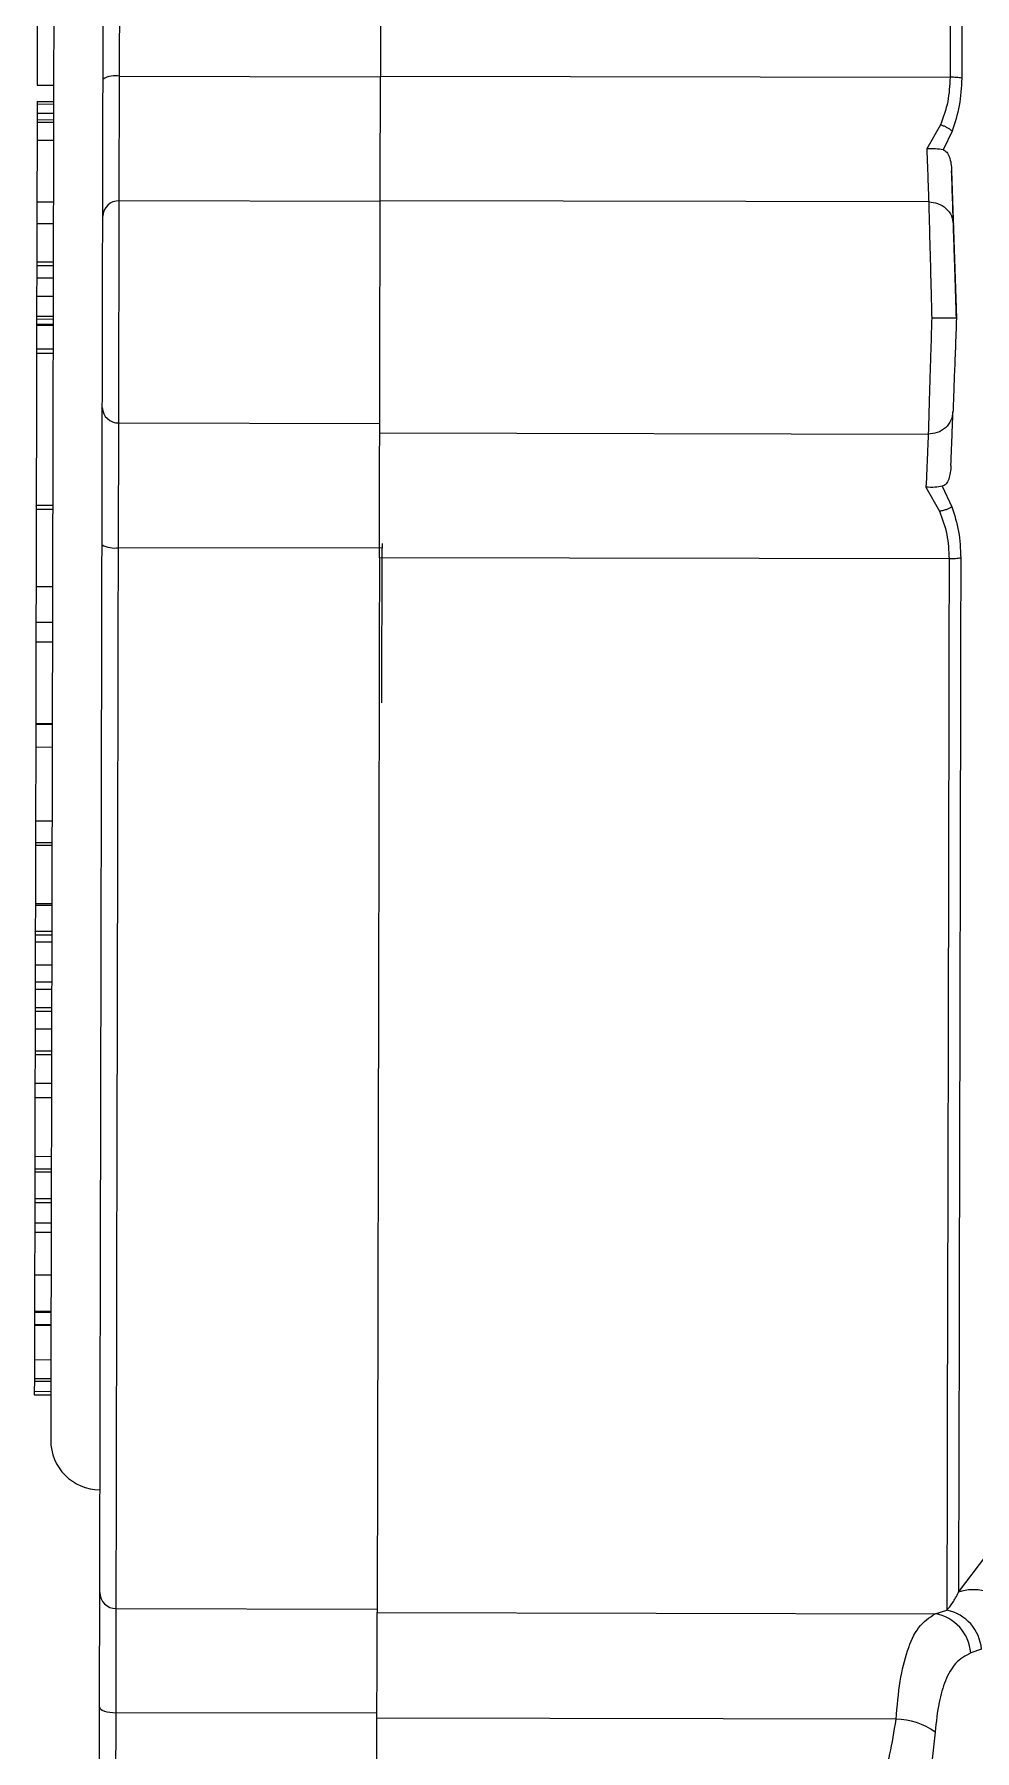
# Model space of a CAD drawing. Header units: millimetres. Extents: x 1852 to 4288, y 681 to 2404.
# Drawn here: x 2341.3 to 2398.3, y 2046.1 to 2150.2 of the extents above; entities that cross this region are included whole.
import ezdxf

# ---------------------------------------------------------------- set-up
doc = ezdxf.new("R2010")
doc.units = ezdxf.units.MM

msp = doc.modelspace()

# ---------------------------------------------------------------- linework, layer by layer
at = {"color": 7, "linetype": 'Continuous', "lineweight": 25}
for p, q in [((2341.44, 2153.251), (2341.427, 2147.162)), ((2346.412, 2140.137), (2346.428, 2147.71)), ((2346.428, 2147.71), (2362.271, 2147.676)), ((2362.271, 2147.716), (2396.857, 2147.642)), ((2341.427, 2147.162), (2342.427, 2147.16)), ((2341.423, 2145.46), (2341.422, 2145.069)), ((2341.424, 2146.019), (2341.423, 2145.46)), ((2341.423, 2145.46), (2342.423, 2145.458)), ((2341.424, 2146.019), (2342.424, 2146.017)), ((2341.425, 2146.163), (2342.425, 2146.161)), ((2341.422, 2144.925), (2341.42, 2143.827)), ((2341.422, 2145.069), (2342.422, 2145.066)), ((2341.422, 2145.069), (2341.422, 2144.925)), ((2341.422, 2144.925), (2342.422, 2144.923)), ((2396.265, 2144.753), (2395.434, 2143.298)), ((2396.324, 2144.734), (2396.265, 2144.753)), ((2396.971, 2144.38), (2396.426, 2143.232)), ((2341.42, 2143.827), (2341.412, 2140.088)), ((2341.42, 2143.827), (2342.42, 2143.825)), ((2396.946, 2141.969), (2397.239, 2133.024)), ((2341.412, 2140.088), (2341.409, 2138.759)), ((2341.412, 2140.088), (2342.412, 2140.086)), ((2346.383, 2126.657), (2346.412, 2140.137)), ((2362.255, 2140.104), (2346.412, 2140.137)), ((2395.557, 2140.075), (2362.255, 2140.146)), ((2341.407, 2137.862), (2341.406, 2137.515)), ((2341.408, 2138.498), (2341.407, 2137.862)), ((2341.409, 2138.759), (2341.408, 2138.579)), ((2341.408, 2138.579), (2341.408, 2138.498)), ((2341.409, 2138.759), (2342.409, 2138.757)), ((2341.406, 2137.515), (2341.404, 2136.648)), ((2341.403, 2136.216), (2341.402, 2135.608)), ((2341.404, 2136.447), (2341.403, 2136.216)), ((2341.403, 2136.216), (2342.403, 2136.214)), ((2341.404, 2136.648), (2341.404, 2136.447)), ((2341.404, 2136.447), (2342.404, 2136.445)), ((2341.402, 2135.608), (2341.399, 2134.356)), ((2341.402, 2135.465), (2342.402, 2135.462)), ((2341.399, 2134.356), (2341.397, 2133.142)), ((2341.399, 2134.356), (2342.399, 2134.354)), ((2341.396, 2132.969), (2342.396, 2132.967)), ((2341.396, 2132.652), (2342.396, 2132.65)), ((2341.396, 2132.652), (2341.396, 2132.594)), ((2341.397, 2133.142), (2342.397, 2133.14)), ((2397.239, 2133.024), (2397.239, 2133.024)), ((2341.396, 2132.594), (2342.396, 2132.592)), ((2341.392, 2130.887), (2341.365, 2118.158)), ((2341.393, 2131.163), (2341.392, 2130.887)), ((2341.392, 2130.887), (2342.392, 2130.885)), ((2341.393, 2131.163), (2342.393, 2131.161)), ((2346.367, 2119.085), (2346.383, 2126.657)), ((2346.383, 2126.657), (2362.226, 2126.623)), ((2362.225, 2126.051), (2395.527, 2125.979)), ((2395.39, 2122.756), (2396.214, 2121.299)), ((2396.382, 2122.819), (2396.962, 2121.563)), ((2342.372, 2121.644), (2341.372, 2121.646)), ((2341.372, 2121.423), (2342.372, 2121.421)), ((2362.367, 2119.338), (2362.367, 2119.051)), ((2362.367, 2119.051), (2346.367, 2119.085)), ((2396.794, 2118.407), (2362.208, 2118.481)), ((2362.347, 2109.664), (2362.367, 2119.051)), ((2341.362, 2116.737), (2341.357, 2114.562)), ((2341.362, 2116.737), (2342.362, 2116.734)), ((2341.357, 2114.562), (2341.355, 2113.371)), ((2341.357, 2114.562), (2342.357, 2114.56)), ((2341.355, 2113.371), (2341.344, 2108.41)), ((2341.355, 2113.371), (2342.355, 2113.368)), ((2341.344, 2108.378), (2341.341, 2106.989)), ((2341.344, 2108.41), (2342.344, 2108.408)), ((2341.344, 2108.41), (2341.344, 2108.378)), ((2341.344, 2108.378), (2342.344, 2108.376)), ((2341.341, 2106.989), (2341.331, 2102.504)), ((2341.341, 2106.989), (2342.341, 2106.987)), ((2341.331, 2102.504), (2341.329, 2101.19)), ((2341.331, 2102.504), (2342.331, 2102.502)), ((2341.328, 2101.028), (2341.321, 2097.484)), ((2341.329, 2101.19), (2341.328, 2101.028)), ((2341.328, 2101.028), (2342.328, 2101.026)), ((2341.329, 2101.19), (2342.329, 2101.188)), ((2341.32, 2097.381), (2341.317, 2095.815)), ((2341.321, 2097.484), (2341.32, 2097.381)), ((2341.321, 2097.483), (2341.32, 2097.381)), ((2341.32, 2097.381), (2342.32, 2097.379)), ((2341.321, 2097.484), (2342.321, 2097.482)), ((2341.317, 2095.807), (2341.314, 2094.47)), ((2341.316, 2095.162), (2342.316, 2095.16)), ((2341.317, 2095.815), (2342.317, 2095.813)), ((2341.317, 2095.588), (2342.317, 2095.586)), ((2341.314, 2094.47), (2341.312, 2093.419)), ((2341.313, 2093.764), (2342.313, 2093.762)), ((2341.31, 2092.281), (2341.307, 2091.168)), ((2341.31, 2092.73), (2342.31, 2092.728)), ((2341.31, 2092.281), (2342.31, 2092.279)), ((2341.307, 2091.168), (2342.307, 2091.166)), ((2341.307, 2091.168), (2341.307, 2090.954)), ((2341.307, 2090.954), (2341.304, 2089.889)), ((2341.307, 2090.954), (2342.307, 2090.952)), ((2341.304, 2089.889), (2341.302, 2088.544)), ((2341.304, 2089.889), (2342.304, 2089.887)), ((2341.301, 2088.33), (2341.297, 2086.579)), ((2341.302, 2088.544), (2341.301, 2088.33)), ((2341.301, 2088.33), (2342.301, 2088.328)), ((2341.302, 2088.544), (2342.302, 2088.542)), ((2341.297, 2086.579), (2341.295, 2085.719)), ((2341.297, 2086.579), (2342.297, 2086.577)), ((2341.295, 2085.719), (2341.288, 2082.142)), ((2341.295, 2085.719), (2342.295, 2085.717)), ((2341.288, 2082.142), (2341.286, 2081.38)), ((2341.288, 2082.142), (2342.288, 2082.14)), ((2341.286, 2081.197), (2341.282, 2079.586)), ((2341.286, 2081.38), (2342.286, 2081.377)), ((2341.286, 2081.38), (2341.286, 2081.197)), ((2341.286, 2081.197), (2342.286, 2081.194)), ((2341.282, 2079.586), (2342.282, 2079.584)), ((2341.282, 2079.586), (2341.282, 2079.332)), ((2341.282, 2079.332), (2341.279, 2078.111)), ((2341.282, 2079.332), (2342.282, 2079.33)), ((2341.278, 2077.544), (2341.272, 2074.941)), ((2341.279, 2078.111), (2341.278, 2077.544)), ((2341.278, 2077.544), (2342.278, 2077.541)), ((2341.279, 2078.111), (2342.279, 2078.108)), ((2341.272, 2074.941), (2341.268, 2072.747)), ((2341.272, 2074.941), (2342.272, 2074.939)), ((2341.268, 2072.679), (2341.266, 2071.94)), ((2341.268, 2072.747), (2342.268, 2072.745)), ((2341.268, 2072.747), (2341.268, 2072.679)), ((2341.268, 2072.679), (2342.268, 2072.677)), ((2341.266, 2071.895), (2341.261, 2069.799)), ((2341.266, 2071.94), (2341.266, 2071.895)), ((2341.266, 2071.94), (2342.266, 2071.937)), ((2341.266, 2071.895), (2342.266, 2071.893)), ((2341.261, 2069.799), (2341.259, 2068.665)), ((2341.261, 2069.799), (2342.261, 2069.797)), ((2341.259, 2068.493), (2341.257, 2067.879)), ((2341.259, 2068.665), (2342.259, 2068.663)), ((2341.259, 2068.665), (2341.259, 2068.493)), ((2341.259, 2068.493), (2342.259, 2068.491)), ((2341.257, 2067.879), (2342.257, 2067.876)), ((2341.257, 2067.879), (2341.257, 2067.657)), ((2341.257, 2067.657), (2342.257, 2067.655)), ((2397.367, 2055.68), (2399.079, 2057.943)), ((2346.216, 2048.366), (2346.229, 2054.688)), ((2346.229, 2054.688), (2362.072, 2054.654)), ((2395.947, 2054.373), (2396.658, 2054.594)), ((2362.071, 2054.446), (2395.947, 2054.373)), ((2398.757, 2052.225), (2398.106, 2051.998)), ((2346.206, 2043.697), (2346.216, 2048.366)), ((2362.058, 2048.332), (2346.216, 2048.366)), ((2393.575, 2047.967), (2362.058, 2048.034))]:
    msp.add_line(p, q, dxfattribs=at)
at = {"color": 7, "linetype": 'Continuous', "lineweight": 25, "flags": 128}
for points in [[(2346.428, 2147.71), (2346.439, 2152.969), (2346.45, 2158.14), (2346.461, 2163.198), (2346.472, 2168.122), (2346.482, 2172.889), (2346.492, 2177.477), (2346.501, 2181.865), (2346.51, 2186.035), (2346.518, 2189.966), (2346.526, 2193.641), (2346.533, 2197.043), (2346.54, 2200.158), (2346.546, 2202.97), (2346.551, 2205.468), (2346.556, 2207.639), (2346.56, 2209.475), (2346.563, 2210.966), (2346.566, 2212.106)], [(2396.993, 2211.678), (2396.991, 2210.526), (2396.988, 2209.027), (2396.984, 2207.189), (2396.979, 2205.02), (2396.974, 2202.529), (2396.968, 2199.728), (2396.961, 2196.629), (2396.954, 2193.245), (2396.946, 2189.593), (2396.938, 2185.688), (2396.929, 2181.548), (2396.92, 2177.19), (2396.91, 2172.636), (2396.9, 2167.905), (2396.889, 2163.017), (2396.879, 2157.996), (2396.868, 2152.863), (2396.857, 2147.642)], [(2397.7, 2211.388), (2397.697, 2210.24), (2397.694, 2208.748), (2397.69, 2206.916), (2397.686, 2204.755), (2397.68, 2202.273), (2397.674, 2199.482), (2397.668, 2196.394), (2397.661, 2193.023), (2397.653, 2189.384), (2397.645, 2185.494), (2397.636, 2181.368), (2397.626, 2177.027), (2397.617, 2172.489), (2397.607, 2167.775), (2397.596, 2162.906), (2397.586, 2157.903), (2397.575, 2152.789), (2397.564, 2147.587)], [(2346.229, 2054.688), (2346.232, 2055.828), (2346.235, 2057.32), (2346.239, 2059.155), (2346.243, 2061.327), (2346.249, 2063.824), (2346.255, 2066.637), (2346.261, 2069.751), (2346.269, 2073.154), (2346.276, 2076.829), (2346.285, 2080.76), (2346.294, 2084.929), (2346.303, 2089.318), (2346.313, 2093.906), (2346.323, 2098.672), (2346.334, 2103.596), (2346.345, 2108.655), (2346.356, 2113.826), (2346.367, 2119.085)], [(2396.794, 2118.407), (2396.782, 2112.947), (2396.771, 2107.586), (2396.76, 2102.349), (2396.749, 2097.262), (2396.738, 2092.35), (2396.728, 2087.636), (2396.719, 2083.145), (2396.71, 2078.897), (2396.701, 2074.913), (2396.693, 2071.214), (2396.686, 2067.817), (2396.679, 2064.738), (2396.673, 2061.993), (2396.668, 2059.596), (2396.664, 2057.557), (2396.66, 2055.887), (2396.658, 2054.594)], [(2397.501, 2118.459), (2397.49, 2113.227), (2397.479, 2108.085), (2397.468, 2103.056), (2397.458, 2098.161), (2397.448, 2093.425), (2397.438, 2088.867), (2397.429, 2084.509), (2397.42, 2080.37), (2397.411, 2076.469), (2397.404, 2072.823), (2397.396, 2069.45), (2397.39, 2066.363), (2397.384, 2063.578), (2397.379, 2061.107), (2397.374, 2058.96), (2397.37, 2057.149), (2397.367, 2055.68)], [(2345.216, 2048.72), (2345.235, 2048.651), (2345.292, 2048.585), (2345.384, 2048.524), (2345.509, 2048.47), (2345.66, 2048.426), (2345.833, 2048.393), (2346.021, 2048.373), (2346.216, 2048.366)]]:
    msp.add_lwpolyline(points, dxfattribs=at)
at = {"color": 7, "linetype": 'Continuous', "lineweight": 25}
for centre, radius, start, end in [((2346.183, 2146.179), 1.551, 80.89854, 119.14308), ((2346.379, 2139.168), 0.97, 88.05077, 177.92611), ((2346.354, 2127.626), 0.97, 181.82891, 271.70426), ((2346.128, 2120.617), 1.551, 240.61194, 278.85648), ((2345.251, 2064.9), 3, 179.87751, 269.87751), ((2346.223, 2055.68), 0.992, 180.34725, 270.33968), ((2398.277, 2053.137), 2.7, 41.22775, 109.68883), ((2396.145, 2052.024), 2.62, 4.39901, 78.72064), ((2395.514, 2051.811), 2.599, 4.13755, 80.39959), ((2393.596, 2044.01), 3.957, 53.57818, 90.31639)]:
    msp.add_arc(centre, radius, start, end, dxfattribs=at)
for points, knots in [([(2345.428, 2147.533), (2345.433, 2150.029), (2345.444, 2155.066), (2345.46, 2162.443), (2345.475, 2169.685), (2345.49, 2176.664), (2345.504, 2183.267), (2345.517, 2189.361), (2345.529, 2194.853), (2345.539, 2199.665), (2345.548, 2203.728), (2345.555, 2206.997), (2345.56, 2209.536), (2345.562, 2210.598), (2345.564, 2211.125)], [0, 0, 0, 0, 0.0799588, 0.1613715, 0.2441424, 0.3288926, 0.4142166, 0.5, 0.5857784, 0.6711024, 0.7558576, 0.8386237, 0.9200388, 1, 1, 1, 1]), ([(2342.544, 2201.906), (2342.544, 2201.851), (2342.544, 2201.741), (2342.542, 2200.831), (2342.538, 2199.345), (2342.534, 2197.171), (2342.528, 2194.34), (2342.52, 2190.827), (2342.511, 2186.672), (2342.501, 2181.929), (2342.49, 2176.668), (2342.478, 2170.976), (2342.465, 2164.953), (2342.452, 2158.73), (2342.438, 2152.364), (2342.424, 2146.012), (2342.411, 2139.673), (2342.402, 2135.495), (2342.397, 2133.406)], [0, 0, 0, 0, 0.058246, 0.11649693, 0.17824009, 0.23998813, 0.30380301, 0.36862551, 0.4341376, 0.5, 0.56586239, 0.63137448, 0.69619698, 0.76001186, 0.82175502, 0.88350306, 0.9417503, 1, 1, 1, 1]), ([(2345.41, 2139.203), (2345.411, 2139.594), (2345.412, 2140.39), (2345.417, 2142.38), (2345.422, 2144.793), (2345.426, 2146.63), (2345.428, 2147.533)], [0, 0, 0, 0, 0.2457963, 0.5, 0.7542037, 1, 1, 1, 1]), ([(2396.857, 2147.642), (2396.829, 2147.14), (2396.772, 2146.112), (2396.436, 2145.213), (2396.265, 2144.753)], [0, 0, 0, 0, 0.4884898, 1, 1, 1, 1]), ([(2397.564, 2147.587), (2397.535, 2147.02), (2397.479, 2145.885), (2397.14, 2144.882), (2396.971, 2144.38)], [0, 0, 0, 0, 0.499286, 1, 1, 1, 1]), ([(2341.425, 2146.163), (2341.425, 2146.159), (2341.425, 2146.155), (2341.424, 2145.957), (2341.424, 2145.912)], [0, 0, 0, 0, 0.7701165, 1, 1, 1, 1]), ([(2396.971, 2144.38), (2396.928, 2144.415), (2396.841, 2144.485), (2396.681, 2144.581), (2396.507, 2144.668), (2396.384, 2144.712), (2396.324, 2144.734)], [0, 0, 0, 0, 0.24739087, 0.49972223, 0.75219654, 1, 1, 1, 1]), ([(2396.426, 2143.232), (2396.282, 2143.259), (2395.992, 2143.314), (2395.622, 2143.304), (2395.434, 2143.299)], [0, 0, 0, 0, 0.4948171, 1, 1, 1, 1]), ([(2395.434, 2143.298), (2395.461, 2142.584), (2395.514, 2141.201), (2395.543, 2140.442), (2395.557, 2140.075)], [0, 0, 0, 0, 0.5167256, 1, 1, 1, 1]), ([(2396.426, 2143.232), (2396.467, 2143.219), (2396.548, 2143.194), (2396.655, 2143.094), (2396.745, 2142.958), (2396.841, 2142.733), (2396.92, 2142.396), (2396.937, 2142.116), (2396.946, 2141.969)], [0, 0, 0, 0, 0.1116726, 0.2224733, 0.3337517, 0.4562523, 0.7126739, 1, 1, 1, 1]), ([(2397.053, 2138.715), (2397.04, 2139.099), (2397.015, 2139.881), (2396.969, 2141.266), (2396.946, 2141.969)], [0, 0, 0, 0, 0.4921548, 1, 1, 1, 1]), ([(2395.557, 2140.075), (2395.564, 2139.809), (2395.577, 2139.27), (2395.612, 2137.868), (2395.655, 2136.282), (2395.698, 2134.617), (2395.724, 2133.584), (2395.739, 2133.027)], [0, 0, 0, 0, 0.210699, 0.4283077, 0.6613624, 0.8175755, 1, 1, 1, 1]), ([(2395.557, 2140.075), (2395.741, 2140.057), (2396.126, 2140.018), (2396.624, 2139.706), (2396.974, 2139.248), (2397.027, 2138.888), (2397.053, 2138.715)], [0, 0, 0, 0, 0.2401532, 0.4994831, 0.7591014, 1, 1, 1, 1]), ([(2345.397, 2133.399), (2345.399, 2134.011), (2345.401, 2135.264), (2345.405, 2136.98), (2345.408, 2138.398), (2345.409, 2138.939), (2345.41, 2139.203)], [0, 0, 0, 0, 0.244178, 0.5, 0.755822, 1, 1, 1, 1]), ([(2341.409, 2138.759), (2341.408, 2138.284), (2341.406, 2137.201), (2341.404, 2136.64), (2341.404, 2136.488), (2341.404, 2136.447)], [0, 0, 0, 0, 0.3643853, 0.8308514, 1, 1, 1, 1]), ([(2397.239, 2133.024), (2397.219, 2133.639), (2397.179, 2134.871), (2397.124, 2136.543), (2397.079, 2137.927), (2397.062, 2138.452), (2397.053, 2138.715)], [0, 0, 0, 0, 0.2499144, 0.4998312, 0.749722, 1, 1, 1, 1]), ([(2341.403, 2136.216), (2341.403, 2136.188), (2341.403, 2136.133), (2341.403, 2135.983), (2341.402, 2135.773), (2341.402, 2135.594), (2341.402, 2135.487), (2341.402, 2135.465)], [0, 0, 0, 0, 0.2821351, 0.5661087, 0.7576061, 0.9501635, 1, 1, 1, 1]), ([(2341.397, 2133.142), (2341.397, 2133.139), (2341.397, 2133.132), (2341.397, 2133.074), (2341.397, 2133.004), (2341.396, 2132.969)], [0, 0, 0, 0, 0.35685995, 0.67713998, 1, 1, 1, 1]), ([(2341.397, 2133.092), (2341.397, 2133.028), (2341.396, 2132.819), (2341.396, 2132.72), (2341.396, 2132.652)], [0, 0, 0, 0, 0.30921114, 1, 1, 1, 1]), ([(2342.397, 2133.406), (2342.393, 2131.317), (2342.384, 2127.139), (2342.37, 2120.8), (2342.357, 2114.447), (2342.343, 2108.082), (2342.33, 2101.859), (2342.317, 2095.836), (2342.305, 2090.144), (2342.294, 2084.883), (2342.284, 2080.139), (2342.275, 2075.985), (2342.267, 2072.471), (2342.261, 2069.64), (2342.256, 2067.467), (2342.253, 2065.981), (2342.251, 2065.071), (2342.251, 2064.961), (2342.251, 2064.906)], [0, 0, 0, 0, 0.05824723, 0.11649692, 0.17824009, 0.23998812, 0.30380301, 0.36862551, 0.43413759, 0.5, 0.5658624, 0.63137448, 0.69619698, 0.76001187, 0.82175503, 0.88350307, 0.94174906, 1, 1, 1, 1]), ([(2345.385, 2127.595), (2345.386, 2127.86), (2345.387, 2128.401), (2345.39, 2129.819), (2345.393, 2131.535), (2345.396, 2132.788), (2345.397, 2133.399)], [0, 0, 0, 0, 0.244178, 0.5, 0.755822, 1, 1, 1, 1]), ([(2395.739, 2133.027), (2395.722, 2132.47), (2395.691, 2131.436), (2395.641, 2129.771), (2395.592, 2128.185), (2395.551, 2126.784), (2395.535, 2126.245), (2395.527, 2125.979)], [0, 0, 0, 0, 0.1824675, 0.3387374, 0.5719456, 0.7894595, 1, 1, 1, 1]), ([(2397.239, 2133.024), (2397.227, 2133.024), (2397.197, 2133.024), (2396.977, 2133.025), (2396.691, 2133.026), (2396.407, 2133.027), (2396.083, 2133.028), (2395.853, 2133.027), (2395.739, 2133.027)], [0, 0, 0, 0, 0.18848, 0.4272136, 0.5636211, 0.7073559, 0.8543277, 1, 1, 1, 1]), ([(2397.239, 2133.024), (2397.217, 2132.406), (2397.171, 2131.177), (2397.109, 2129.516), (2397.058, 2128.128), (2397.039, 2127.601), (2397.029, 2127.333)], [0, 0, 0, 0, 0.2507124, 0.4986063, 0.745722, 1, 1, 1, 1]), ([(2341.396, 2132.593), (2341.395, 2132.191), (2341.393, 2131.501), (2341.393, 2131.262), (2341.393, 2131.163)], [0, 0, 0, 0, 0.58376, 1, 1, 1, 1]), ([(2345.367, 2119.266), (2345.369, 2120.169), (2345.373, 2122.006), (2345.378, 2124.419), (2345.382, 2126.409), (2345.384, 2127.204), (2345.385, 2127.595)], [0, 0, 0, 0, 0.24579633, 0.5, 0.75420367, 1, 1, 1, 1]), ([(2397.029, 2127.333), (2397.002, 2127.16), (2396.947, 2126.8), (2396.595, 2126.344), (2396.096, 2126.033), (2395.711, 2125.997), (2395.527, 2125.979)], [0, 0, 0, 0, 0.2408964, 0.5005148, 0.7598458, 1, 1, 1, 1]), ([(2396.908, 2124.08), (2396.934, 2124.778), (2396.985, 2126.163), (2397.014, 2126.946), (2397.029, 2127.333)], [0, 0, 0, 0, 0.5043694, 1, 1, 1, 1]), ([(2395.527, 2125.979), (2395.511, 2125.613), (2395.479, 2124.854), (2395.42, 2123.471), (2395.39, 2122.756)], [0, 0, 0, 0, 0.4833289, 1, 1, 1, 1]), ([(2396.908, 2124.08), (2396.898, 2123.931), (2396.879, 2123.649), (2396.798, 2123.311), (2396.7, 2123.087), (2396.61, 2122.954), (2396.503, 2122.856), (2396.423, 2122.831), (2396.382, 2122.819)], [0, 0, 0, 0, 0.2899249, 0.5479671, 0.6695696, 0.7795481, 0.889482, 1, 1, 1, 1]), ([(2396.382, 2122.819), (2396.239, 2122.792), (2395.949, 2122.738), (2395.578, 2122.75), (2395.39, 2122.756)], [0, 0, 0, 0, 0.4935466, 1, 1, 1, 1]), ([(2341.372, 2121.423), (2341.371, 2121.237), (2341.371, 2120.94), (2341.369, 2120.148), (2341.367, 2119.296), (2341.365, 2118.246), (2341.363, 2117.369), (2341.362, 2116.845), (2341.362, 2116.737)], [0, 0, 0, 0, 0.2971115, 0.4738096, 0.6178895, 0.7619023, 0.9507985, 1, 1, 1, 1]), ([(2341.372, 2121.604), (2341.372, 2121.616), (2341.372, 2121.668), (2341.372, 2121.53), (2341.372, 2121.423)], [0, 0, 0, 0, 0.23224333, 1, 1, 1, 1]), ([(2396.962, 2121.563), (2396.866, 2121.509), (2396.714, 2121.424), (2396.445, 2121.339), (2396.293, 2121.312), (2396.214, 2121.299)], [0, 0, 0, 0, 0.454384, 0.7189542, 1, 1, 1, 1]), ([(2396.214, 2121.299), (2396.384, 2120.838), (2396.716, 2119.937), (2396.769, 2118.909), (2396.794, 2118.407)], [0, 0, 0, 0, 0.5115088, 1, 1, 1, 1]), ([(2396.962, 2121.563), (2397.118, 2121.074), (2397.43, 2120.099), (2397.477, 2119.005), (2397.501, 2118.459)], [0, 0, 0, 0, 0.5006519, 1, 1, 1, 1]), ([(2345.231, 2055.674), (2345.232, 2056.201), (2345.235, 2057.263), (2345.24, 2059.802), (2345.247, 2063.071), (2345.256, 2067.133), (2345.266, 2071.945), (2345.278, 2077.438), (2345.291, 2083.531), (2345.305, 2090.134), (2345.32, 2097.113), (2345.335, 2104.355), (2345.351, 2111.732), (2345.362, 2116.77), (2345.367, 2119.266)], [0, 0, 0, 0, 0.07995876, 0.16137147, 0.24414236, 0.32889261, 0.41421659, 0.49999999, 0.58577836, 0.67110241, 0.75585763, 0.83862366, 0.92003884, 1, 1, 1, 1]), ([(2341.316, 2095.205), (2341.315, 2094.954), (2341.314, 2094.537), (2341.313, 2093.759), (2341.311, 2093.007), (2341.31, 2092.544), (2341.31, 2092.281)], [0, 0, 0, 0, 0.31350513, 0.52095186, 0.72715375, 1, 1, 1, 1]), ([(2341.316, 2095.162), (2341.315, 2095.036), (2341.315, 2094.714), (2341.314, 2094.224), (2341.313, 2093.913), (2341.313, 2093.764)], [0, 0, 0, 0, 0.2516938, 0.63895425, 1, 1, 1, 1]), ([(2341.317, 2095.776), (2341.317, 2095.784), (2341.317, 2095.806), (2341.317, 2095.606), (2341.316, 2095.348), (2341.316, 2095.205)], [0, 0, 0, 0, 0.1818352, 0.549382, 1, 1, 1, 1]), ([(2341.317, 2095.588), (2341.316, 2095.54), (2341.316, 2095.455), (2341.316, 2095.306), (2341.316, 2095.211), (2341.316, 2095.162)], [0, 0, 0, 0, 0.3795737, 0.6815332, 1, 1, 1, 1]), ([(2341.317, 2095.815), (2341.317, 2095.8), (2341.317, 2095.771), (2341.317, 2095.712), (2341.317, 2095.643), (2341.317, 2095.594), (2341.317, 2095.588)], [0, 0, 0, 0, 0.2520201, 0.5042319, 0.9403511, 1, 1, 1, 1]), ([(2341.313, 2093.764), (2341.312, 2093.512), (2341.311, 2093.07), (2341.311, 2092.756), (2341.311, 2092.754), (2341.311, 2092.754)], [0, 0, 0, 0, 0.4389962, 0.7712172, 1, 1, 1, 1]), ([(2345.216, 2048.72), (2345.218, 2049.566), (2345.222, 2051.289), (2345.226, 2053.381), (2345.23, 2054.966), (2345.231, 2055.441), (2345.231, 2055.674)], [0, 0, 0, 0, 0.2457963, 0.5, 0.7542037, 1, 1, 1, 1]), ([(2396.658, 2054.594), (2396.776, 2054.728), (2397.009, 2054.991), (2397.249, 2055.454), (2397.367, 2055.68)], [0, 0, 0, 0, 0.5119709, 1, 1, 1, 1]), ([(2393.575, 2047.967), (2393.645, 2048.765), (2393.783, 2050.332), (2394.243, 2052.219), (2394.92, 2053.698), (2395.594, 2054.141), (2395.947, 2054.373)], [0, 0, 0, 0, 0.2456313, 0.4818963, 0.7279559, 1, 1, 1, 1]), ([(2398.106, 2051.998), (2397.783, 2051.824), (2397.167, 2051.493), (2396.553, 2050.39), (2396.132, 2048.975), (2396.01, 2047.811), (2395.946, 2047.194)], [0, 0, 0, 0, 0.2703279, 0.514495, 0.7428516, 1, 1, 1, 1]), ([(2345.208, 2044.7), (2345.208, 2044.752), (2345.208, 2044.86), (2345.21, 2045.73), (2345.213, 2047.031), (2345.215, 2048.165), (2345.216, 2048.72)], [0, 0, 0, 0, 0.244178, 0.5, 0.755822, 1, 1, 1, 1]), ([(2392.284, 2043.034), (2392.31, 2043.097), (2392.363, 2043.225), (2392.743, 2044.243), (2393.234, 2045.796), (2393.46, 2047.235), (2393.575, 2047.967)], [0, 0, 0, 0, 0.2379914, 0.4818785, 0.7367294, 1, 1, 1, 1]), ([(2395.946, 2047.194), (2395.841, 2046.204), (2395.637, 2044.282), (2395.181, 2042.167), (2394.84, 2040.837), (2394.804, 2040.712), (2394.787, 2040.653)], [0, 0, 0, 0, 0.2781733, 0.5397402, 0.7842945, 1, 1, 1, 1])]:
    msp.add_open_spline(points, degree=3, knots=knots, dxfattribs=at)
for points in [[(2362.408, 2211.752), (2362.407, 2211.187), (2362.404, 2210.057), (2362.398, 2207.378), (2362.391, 2204.01), (2362.382, 2199.913), (2362.372, 2195.15), (2362.361, 2189.762), (2362.348, 2183.805), (2362.334, 2177.338), (2362.319, 2170.428), (2362.304, 2163.14), (2362.288, 2155.56), (2362.276, 2150.331), (2362.271, 2147.716)], [(2362.255, 2140.146), (2362.255, 2140.503), (2362.257, 2141.217), (2362.261, 2143.016), (2362.265, 2145.199), (2362.269, 2146.877), (2362.271, 2147.716)], [(2397.564, 2147.587), (2397.515, 2147.595), (2397.417, 2147.611), (2397.241, 2147.628), (2397.053, 2147.64), (2396.922, 2147.641), (2396.857, 2147.642)], [(2362.225, 2126.051), (2362.225, 2126.376), (2362.227, 2127.025), (2362.23, 2128.737), (2362.235, 2130.806), (2362.24, 2133.098), (2362.244, 2135.391), (2362.249, 2137.46), (2362.253, 2139.171), (2362.254, 2139.821), (2362.255, 2140.146)], [(2362.208, 2118.481), (2362.21, 2119.32), (2362.214, 2120.998), (2362.218, 2123.181), (2362.222, 2124.98), (2362.224, 2125.694), (2362.225, 2126.051)], [(2362.208, 2118.481), (2362.203, 2115.866), (2362.192, 2110.636), (2362.175, 2103.057), (2362.16, 2095.769), (2362.145, 2088.859), (2362.131, 2082.392), (2362.118, 2076.435), (2362.107, 2071.047), (2362.097, 2066.284), (2362.088, 2062.188), (2362.081, 2058.819), (2362.075, 2056.14), (2362.073, 2055.01), (2362.071, 2054.446)], [(2397.501, 2118.459), (2397.452, 2118.451), (2397.354, 2118.435), (2397.179, 2118.419), (2396.99, 2118.409), (2396.86, 2118.407), (2396.794, 2118.407)], [(2362.058, 2048.034), (2362.059, 2048.825), (2362.063, 2050.408), (2362.067, 2052.32), (2362.07, 2053.78), (2362.071, 2054.224), (2362.071, 2054.446)], [(2362.047, 2043.099), (2362.047, 2043.167), (2362.048, 2043.302), (2362.05, 2044.37), (2362.053, 2045.949), (2362.056, 2047.339), (2362.058, 2048.034)]]:
    msp.add_open_spline(points, degree=3, dxfattribs=at)

doc.saveas('drawing.dxf')
